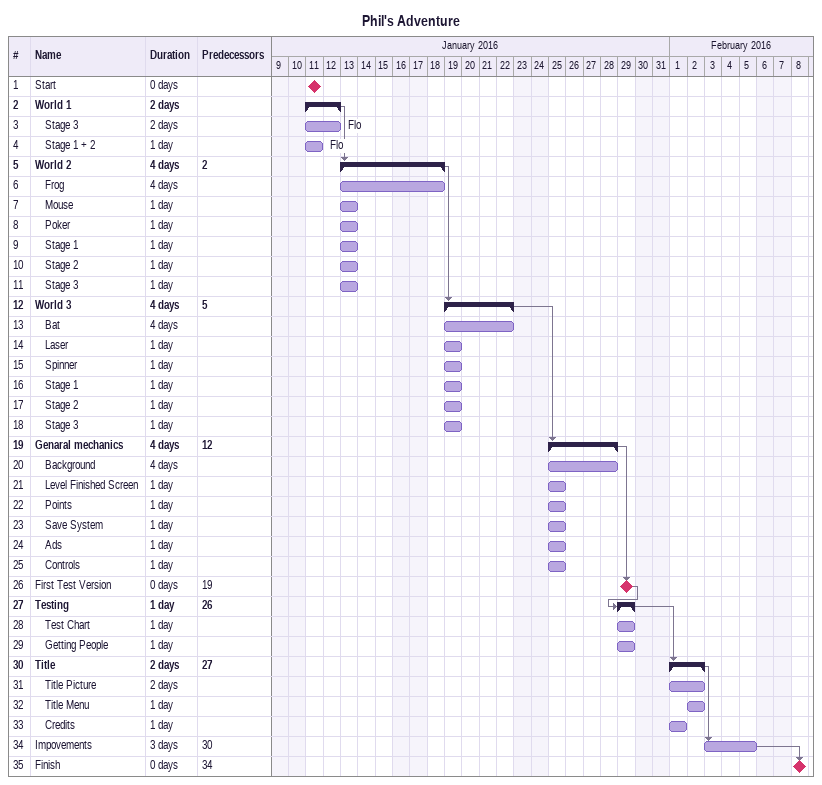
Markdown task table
Phil's Adventure

| ID | Level | Task | Duration | Start | Finish | Predecessors | Resources |
|---|---|---|---|---|---|---|---|
| 1 | 1 | Start | 0d | 2016-01-11 | 2016-01-11 |  |  |
| 2 | 1 | **World 1** | 2d | 2016-01-11 | 2016-01-12 |  |  |
| 3 | 2 | Stage 3 | 2d | 2016-01-11 | 2016-01-12 |  | Flo |
| 4 | 2 | Stage 1 + 2 | 1d | 2016-01-11 | 2016-01-11 |  | Flo |
| 5 | 1 | **World 2** | 4d | 2016-01-13 | 2016-01-18 | 2 |  |
| 6 | 2 | Frog | 4d | 2016-01-13 | 2016-01-18 |  |  |
| 7 | 2 | Mouse | 1d | 2016-01-13 | 2016-01-13 |  |  |
| 8 | 2 | Poker | 1d | 2016-01-13 | 2016-01-13 |  |  |
| 9 | 2 | Stage 1 | 1d | 2016-01-13 | 2016-01-13 |  |  |
| 10 | 2 | Stage 2 | 1d | 2016-01-13 | 2016-01-13 |  |  |
| 11 | 2 | Stage 3 | 1d | 2016-01-13 | 2016-01-13 |  |  |
| 12 | 1 | **World 3** | 4d | 2016-01-19 | 2016-01-22 | 5 |  |
| 13 | 2 | Bat | 4d | 2016-01-19 | 2016-01-22 |  |  |
| 14 | 2 | Laser | 1d | 2016-01-19 | 2016-01-19 |  |  |
| 15 | 2 | Spinner | 1d | 2016-01-19 | 2016-01-19 |  |  |
| 16 | 2 | Stage 1 | 1d | 2016-01-19 | 2016-01-19 |  |  |
| 17 | 2 | Stage 2 | 1d | 2016-01-19 | 2016-01-19 |  |  |
| 18 | 2 | Stage 3 | 1d | 2016-01-19 | 2016-01-19 |  |  |
| 19 | 1 | **Genaral mechanics** | 4d | 2016-01-25 | 2016-01-28 | 12 |  |
| 20 | 2 | Background | 4d | 2016-01-25 | 2016-01-28 |  |  |
| 21 | 2 | Level Finished Screen | 1d | 2016-01-25 | 2016-01-25 |  |  |
| 22 | 2 | Points | 1d | 2016-01-25 | 2016-01-25 |  |  |
| 23 | 2 | Save System | 1d | 2016-01-25 | 2016-01-25 |  |  |
| 24 | 2 | Ads | 1d | 2016-01-25 | 2016-01-25 |  |  |
| 25 | 2 | Controls | 1d | 2016-01-25 | 2016-01-25 |  |  |
| 26 | 1 | First Test Version | 0d | 2016-01-29 | 2016-01-29 | 19 |  |
| 27 | 1 | **Testing** | 1d | 2016-01-29 | 2016-01-29 | 26 |  |
| 28 | 2 | Test Chart | 1d | 2016-01-29 | 2016-01-29 |  |  |
| 29 | 2 | Getting People | 1d | 2016-01-29 | 2016-01-29 |  |  |
| 30 | 1 | **Title** | 2d | 2016-02-01 | 2016-02-02 | 27 |  |
| 31 | 2 | Title Picture | 2d | 2016-02-01 | 2016-02-02 |  |  |
| 32 | 2 | Title Menu | 1d | 2016-02-02 | 2016-02-02 |  |  |
| 33 | 2 | Credits | 1d | 2016-02-01 | 2016-02-01 |  |  |
| 34 | 1 | Impovements | 3d | 2016-02-03 | 2016-02-05 | 30 |  |
| 35 | 1 | Finish | 0d | 2016-02-08 | 2016-02-08 | 34 |  |
